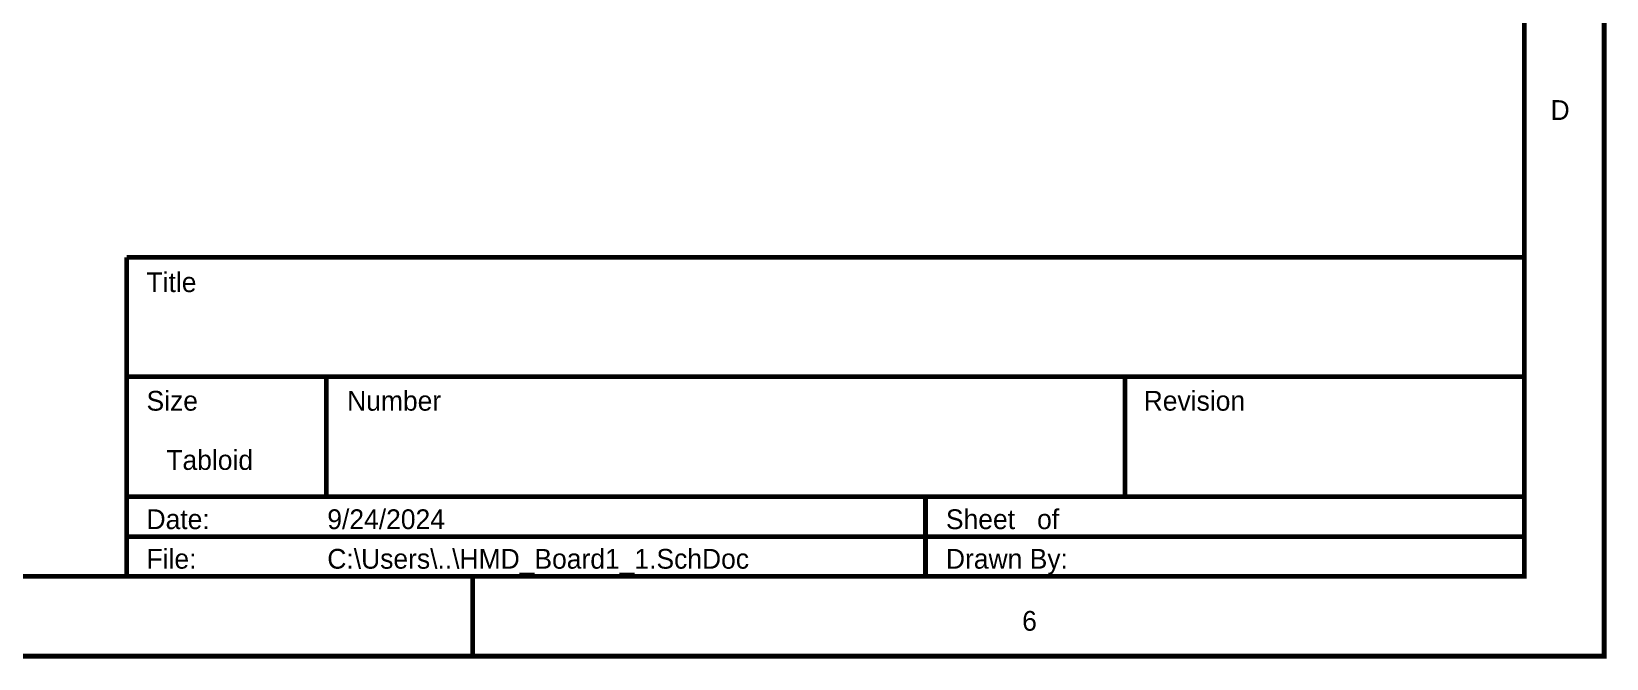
# Model space of a CAD drawing. Header units: inches. Extents: x 0 to 432, y 0 to 280.
# Drawn here: x 331.8 to 431.9, y -0.1 to 39.8 of the extents above; entities that cross this region are included whole.
import ezdxf

# ---------------------------------------------------------------- set-up
doc = ezdxf.new("R2010")
doc.units = ezdxf.units.IN
doc.layers.add('Sheet', color=255, linetype='Continuous')

msp = doc.modelspace()

# ---------------------------------------------------------------- linework, layer by layer
at = {"layer": 'Sheet'}
for points in [[(0, 279.38, 0.3, 0.3, 0), (431.8, 279.38, 0.3, 0.3, 0), (431.8, 0, 0.3, 0.3, 0), (0, 0, 0.3, 0.3, 0), (0, 279.38, 0.3, 0.3, 0)], [(0, 279.38, 0.0991, 0.0991, 0), (0, 0, 0.0991, 0.0991, 0), (431.8, 0, 0.0991, 0.0991, 0), (431.8, 279.38, 0.0991, 0.0991, 0), (0, 279.38, 0.0991, 0.0991, 0), (0, 279.38, 0.0991, 0.0991, 0)], [(5.1, 274.3, 0.3, 0.3, 0), (426.72, 274.3, 0.3, 0.3, 0), (426.72, 5.08, 0.3, 0.3, 0), (5.1, 5.08, 0.3, 0.3, 0), (5.1, 274.3, 0.3, 0.3, 0)], [(5.1, 274.3, 0.0991, 0.0991, 0), (5.1, 5.08, 0.0991, 0.0991, 0), (426.72, 5.08, 0.0991, 0.0991, 0), (426.72, 274.3, 0.0991, 0.0991, 0), (5.1, 274.3, 0.0991, 0.0991, 0), (5.1, 274.3, 0.0991, 0.0991, 0)]]:
    msp.add_lwpolyline(points, format="xyseb", close=True, dxfattribs=at)
for points in [[(337.82, 25.4, 0.3, 0.3, 0), (426.72, 25.4, 0.3, 0.3, 0)], [(337.82, 25.4, 0.3, 0.3, 0), (337.82, 5.09, 0.3, 0.3, 0)], [(337.82, 17.79, 0.3, 0.3, 0), (426.72, 17.79, 0.3, 0.3, 0)], [(350.52, 17.79, 0.3, 0.3, 0), (350.52, 10.16, 0.3, 0.3, 0)], [(401.32, 17.79, 0.3, 0.3, 0), (401.32, 10.15, 0.3, 0.3, 0)], [(337.82, 10.15, 0.3, 0.3, 0), (426.72, 10.15, 0.3, 0.3, 0)], [(388.63, 10.15, 0.3, 0.3, 0), (388.63, 5.08, 0.3, 0.3, 0)], [(337.82, 7.61, 0.3, 0.3, 0), (426.72, 7.61, 0.3, 0.3, 0)], [(359.83, 0, 0.3, 0.3, 0), (359.83, 5.09, 0.3, 0.3, 0)], [(431.8, 0, 0.3, 0.3, 0), (431.8, 5.08, 0.3, 0.3, 0)]]:
    msp.add_lwpolyline(points, format="xyseb", dxfattribs=at)

# ---------------------------------------------------------------- texts
for s, height, p in [('D', 1.26, (428.39, 34.14)), ('Title', 1.258, (339.08, 23.18)), ('Size', 1.258, (339.08, 15.63)), ('Number', 1.258, (351.84, 15.63)), ('Revision', 1.258, (402.51, 15.63)), ('Tabloid', 1.258, (340.34, 11.86)), ('Date:', 1.258, (339.08, 8.09)), ('9/24/2024', 1.258, (350.58, 8.09)), ('Sheet   of', 1.258, (389.93, 8.09)), ('File:', 1.258, (339.08, 5.57)), ('C:\\Users\\..\\HMD_Board1_1.SchDoc', 1.2577, (350.58, 5.57)), ('Drawn By:', 1.258, (389.93, 5.57)), ('6', 1.26, (394.78, 1.62))]:
    msp.add_text(s, height=height, dxfattribs=at).set_placement(p)

doc.saveas('drawing.dxf')
